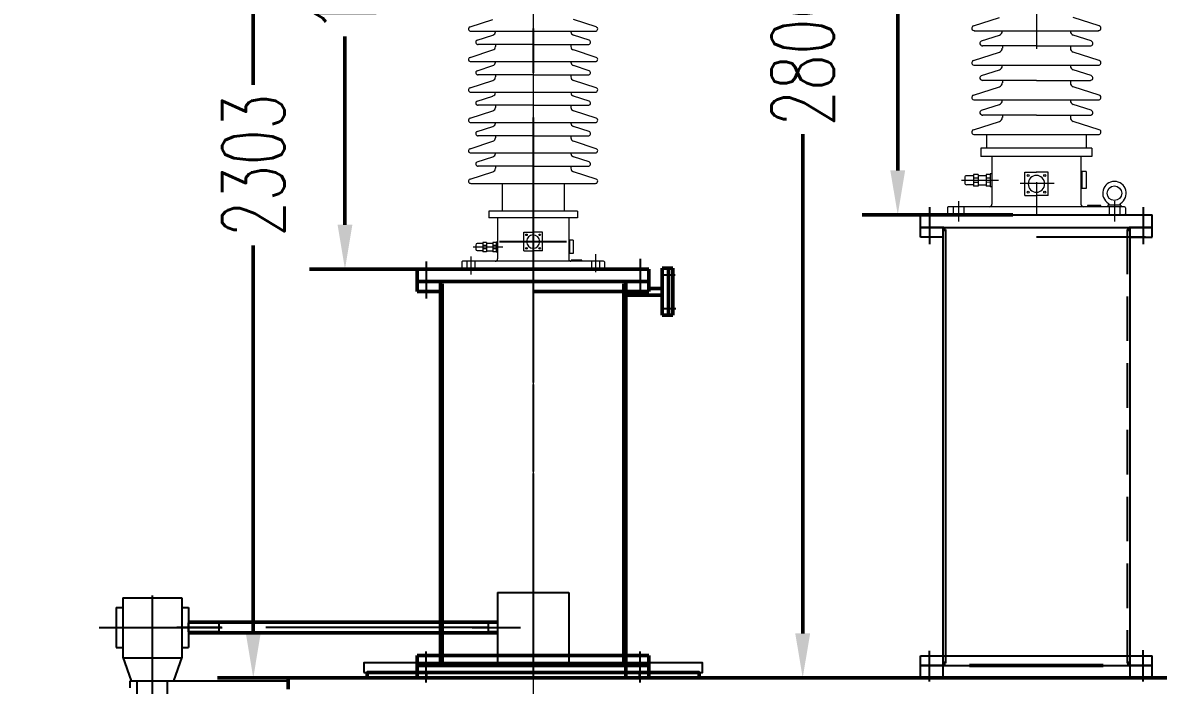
# Model space of a CAD drawing. Header units: millimetres. Extents: x -1000 to 22760, y -400 to 16400.
# Drawn here: x 343 to 2893, y 11739 to 13227 of the extents above; entities that cross this region are included whole.
import ezdxf

# ---------------------------------------------------------------- set-up
doc = ezdxf.new("R2010")
doc.units = ezdxf.units.MM
doc.header["$LTSCALE"] = 400
doc.linetypes.add('CENTER', pattern=[2, 1.25, -0.25, 0.25, -0.25])
doc.linetypes.add('DASHED2', pattern=[0.375, 0.25, -0.125])
for name, color, linetype, lineweight in [('0粗实线层', 7, 'Continuous', 50), ('2中心线层', 1, 'CENTER', 25), ('4细实线层', 2, 'Continuous', 25), ('6标注层', 3, 'Continuous', 25)]:
    doc.layers.add(name, color=color, linetype=linetype, lineweight=lineweight)
for name, color, linetype in [('1', 5, 'DASHED2'), ('2', 2, 'CENTER'), ('3中心线层', 1, 'CENTER')]:
    doc.layers.add(name, color=color, linetype=linetype)
doc.styles.add('TH_GBDIM', font='txt.shx', dxfattribs={"width": 0.67, "bigfont": 'hztxt.shx'})
doc.dimstyles.new('TH_GBDIM', dxfattribs={"dimscale": 40, "dimtxt": 3.5, "dimasz": 2.5, "dimexe": 2, "dimexo": 0, "dimgap": 1.5, "dimtad": 0, "dimtoh": 1, "dimdec": 1, "dimdsep": 46, "dimtxsty": 'TH_GBDIM', "dimcen": 2.5, "dimclrd": 3, "dimclre": 3, "dimclrt": 6, "dimadec": 0, "dimazin": 2, "dimtfac": 0.714286, "dimtdec": 1, "dimtmove": 0, "dimatfit": 3, "dimfxl": 0, "dimtzin": 0, "dimlwd": -1, "dimlwe": -1, "dimarcsym": 0})

# ---------------------------------------------------------------- blocks, each defined once
blk = doc.blocks.new('A$C06CB7AE7')
for p, q in [((0, 1048.1), (520, 1048.1)), ((0, 1020.1), (0, 1048.1)), ((520, 1020.1), (520, 1048.1)), ((0, 998.1), (0, 1020.1)), ((52, 1020.1), (0, 1020.1)), ((0, 1020.1), (52, 1020.1)), ((35, 1020.1), (505, 1020.1)), ((50, 1020.1), (50, 8.1)), ((260, 1020.1), (505, 1020.1)), ((468, 1020.1), (520, 1020.1)), ((520, 1020.1), (468, 1020.1)), ((470, 1020.1), (470, 8.1)), ((520, 998.1), (520, 1020.1)), ((50, 998.1), (0, 998.1)), ((505, 998.1), (260, 998.1)), ((470, 998.1), (520, 998.1)), ((0, 58.1), (520, 58.1)), ((0, 30.1), (0, 58.1)), ((520, 30.1), (520, 58.1)), ((52, 36.1), (0, 36.1)), ((0, 36.1), (52, 36.1)), ((0, 8.1), (0, 30.1)), ((35, 36.1), (520, 36.1)), ((468, 36.1), (520, 36.1)), ((520, 36.1), (468, 36.1)), ((520, 8.1), (520, 30.1)), ((520, 8.1), (0, 8.1)), ((50, 8.1), (50, 8.1)), ((470, 8.1), (470, 8.1))]:
    blk.add_line(p, q)
at = {"color": 5}
blk.add_line((56, 1015.1), (56, 41.1), dxfattribs=at)
at = {"layer": '0粗实线层'}
for p, q in [((56, 1015.1), (50, 1015.1)), ((464, 1015.1), (470, 1015.1)), ((56, 41.1), (50, 41.1)), ((464, 41.1), (470, 41.1))]:
    blk.add_line(p, q, dxfattribs=at)
at = {"layer": '0粗实线层', "color": 6}
blk.add_line((410, 36.1), (110, 36.1), dxfattribs=at)
at = {"layer": '1', "color": 5}
blk.add_line((464, 1015.1), (464, 41.1), dxfattribs=at)
at = {"layer": '2中心线层'}
for p, q in [((20, 1065.4), (20, 982.1)), ((500, 1065.4), (500, 982.1)), ((20, 0), (20, 68.7)), ((500, 0), (500, 70.6))]:
    blk.add_line(p, q, dxfattribs=at)
blk = doc.blocks.new('A$C6B061F25')
for p, q in [((550, 995), (564, 995)), ((550, 995), (550, 890)), ((564, 995), (564, 890)), ((574, 995), (564, 995)), ((574, 995), (574, 890)), ((0, 993), (520, 993)), ((0, 965), (0, 993)), ((520, 965), (520, 993)), ((0, 943), (0, 965)), ((56, 965), (0, 965)), ((0, 965), (413.8, 965)), ((52, 965), (52, 103)), ((260, 965), (520, 965)), ((260, 965), (520, 965)), ((468, 965), (468, 125)), ((468, 965), (468, 103)), ((520, 965), (520, 943)), ((550, 950), (520, 950)), ((56, 943), (0, 943)), ((520, 943), (260, 943)), ((550, 935), (464, 935)), ((550, 890), (564, 890)), ((574, 890), (564, 890)), ((0, 75), (0, 125)), ((0, 125), (56, 125)), ((0, 125), (520, 125)), ((520, 103), (0, 103)), ((520, 103), (0, 103)), ((52, 103), (52, 103)), ((468, 75), (468, 103)), ((520, 125), (520, 75))]:
    blk.add_line(p, q)
at = {"color": 5}
for p, q in [((56, 960), (56, 108)), ((464, 960), (464, 108))]:
    blk.add_line(p, q, dxfattribs=at)
at = {"ltscale": 10}
blk.add_line((0, 75), (520, 75), dxfattribs=at)
at = {"layer": '0粗实线层'}
for p, q in [((56, 960), (52, 960)), ((464, 960), (468, 960)), ((56, 108), (52, 108)), ((464, 108), (468, 108))]:
    blk.add_line(p, q, dxfattribs=at)
at = {"layer": '1'}
blk.add_line((464, 960), (464, 125), dxfattribs=at)
at = {"layer": '2'}
for p, q in [((546, 980), (579, 980)), ((546, 905), (580.6, 905))]:
    blk.add_line(p, q, dxfattribs=at)
at = {"layer": '2中心线层', "lineweight": 0, "ltscale": 3}
blk.add_line((260, 1238.4), (260, 0), dxfattribs=at)
at = {"layer": '2中心线层'}
for p, q in [((20, 1010.3), (20, 927)), ((500, 1016.1), (500, 939.5)), ((20, 64.9), (20, 134.1)), ((500, 64.9), (500, 134.1))]:
    blk.add_line(p, q, dxfattribs=at)
at = {"layer": '3中心线层'}
for q in [(260, 431.5), (260, 486)]:
    blk.add_line((260, 1238.4), q, dxfattribs=at)
blk = doc.blocks.new('A$C02D23720')
at = {"lineweight": 0}
for p, q in [((121.2, 1419.5), (179.7, 1438.5)), ((403.8, 1419.5), (345.2, 1438.5)), ((122.9, 1408.7), (402.1, 1408.7)), ((139.5, 1385.6), (179.7, 1398.7)), ((385.5, 1385.6), (345.2, 1398.7)), ((121.2, 1341.7), (179.7, 1360.7)), ((262.6, 1374.9), (141.2, 1374.9)), ((186.1, 1374.9), (186.1, 1369.4)), ((262.6, 1374.9), (383.8, 1374.9)), ((338.9, 1374.9), (338.9, 1369.4)), ((403.8, 1341.7), (345.2, 1360.7)), ((122.9, 1330.9), (402.1, 1330.9)), ((139.5, 1307.8), (179.7, 1320.9)), ((385.5, 1307.8), (345.2, 1320.9)), ((121.2, 1263.8), (179.7, 1282.9)), ((262.6, 1297.1), (141.2, 1297.1)), ((186.1, 1297.1), (186.1, 1291.6)), ((262.6, 1297.1), (383.8, 1297.1)), ((338.9, 1297.1), (338.9, 1291.6)), ((403.8, 1263.8), (345.2, 1282.9)), ((122.9, 1253.1), (402.1, 1253.1)), ((139.5, 1230), (179.7, 1243)), ((385.5, 1230), (345.2, 1243)), ((121.2, 1186), (179.7, 1205)), ((262.6, 1219.3), (141.2, 1219.3)), ((186.1, 1219.3), (186.1, 1213.8)), ((262.6, 1219.3), (383.8, 1219.3)), ((338.9, 1219.3), (338.9, 1213.8)), ((403.8, 1186), (345.2, 1205)), ((122.9, 1175.3), (402.1, 1175.3)), ((150.6, 1175.3), (150.6, 1145)), ((374.5, 1175.3), (374.5, 1145)), ((387, 1145), (138.1, 1145)), ((138.1, 1145), (138.1, 1126.3)), ((387, 1126.3), (138.1, 1126.3)), ((162.6, 1126.3), (162.6, 1019.3)), ((362.6, 1126.3), (362.6, 1019.3)), ((387, 1145), (387, 1126.3)), ((101.5, 1078.5), (101.5, 1067.3)), ((121.3, 1083), (106, 1083)), ((121.3, 1086), (121.3, 1059.3)), ((131.9, 1086), (121.3, 1086)), ((131.9, 1077.4), (121.3, 1077.4)), ((131.9, 1086), (131.9, 1059.3)), ((149.8, 1082.5), (131.9, 1082.5)), ((149.8, 1086), (149.8, 1059.3)), ((158.8, 1086), (149.8, 1086)), ((158.8, 1077.1), (149.8, 1077.1)), ((158.8, 1087.1), (158.8, 1058.1)), ((162.6, 1087.1), (158.8, 1087.1)), ((236.4, 1091.1), (262.8, 1091.1)), ((236.4, 1038.3), (236.4, 1091.1)), ((288.7, 1091.1), (262.3, 1091.1)), ((288.8, 1038.3), (288.7, 1091.1)), ((374.6, 1092.1), (362.6, 1092.1)), ((362.6, 1092.1), (362.6, 1054.5)), ((364.4, 1092.1), (364.4, 1054.5)), ((374.6, 1092.1), (374.6, 1054.5)), ((121.3, 1062.8), (106, 1062.8)), ((131.9, 1067.9), (121.3, 1067.9)), ((131.9, 1059.3), (121.3, 1059.3)), ((149.8, 1061.8), (131.9, 1061.8)), ((158.7, 1068.1), (149.7, 1068.3)), ((158.8, 1059.3), (149.8, 1059.3)), ((162.6, 1058.1), (158.8, 1058.1)), ((374.6, 1054.5), (362.6, 1054.5)), ((362.6, 1054.5), (362.6, 1054.5)), ((236.4, 1038.3), (262.8, 1038.3)), ((288.8, 1038.3), (262.4, 1038.3)), ((62.6, 1011), (62.6, 997)), ((262.6, 1013), (64.6, 1013)), ((262.6, 995), (64.6, 995)), ((103.7, 1013), (96.1, 1013)), ((103.5, 995), (96.1, 995)), ((460.6, 1013), (262.6, 1013)), ((460.6, 995), (262.6, 995)), ((377, 1015.8), (377, 1013)), ((407.2, 1015.8), (377, 1015.8)), ((407.2, 1013), (407.2, 1015.8)), ((462.6, 1011), (462.6, 997))]:
    blk.add_line(p, q, dxfattribs=at)
at = {"lineweight": 0, "ltscale": 2}
for p, q in [((452, 1016.7), (423.1, 1016.7)), ((423.1, 1016.7), (423.1, 1013)), ((452, 1016.7), (452, 1013))]:
    blk.add_line(p, q, dxfattribs=at)
at = {"lineweight": 0}
for centre, radius in [((244, 1083.5), 2.26), ((281.2, 1083.5), 2.26), ((244, 1045.8), 2.26), ((281.2, 1045.8), 2.26), ((437.8, 1043.7), 16.3)]:
    blk.add_circle(centre, radius, dxfattribs=at)
for centre, radius, start, end in [((122.9, 1414.2), 5.49, 108, 280), ((176.9, 1407.4), 9.15, 288, 0), ((348.1, 1407.4), 9.15, 180, 252), ((402.1, 1414.2), 5.49, 260, 72), ((141.2, 1380.4), 5.49, 108, 280), ((383.8, 1380.4), 5.49, 260, 72), ((176.9, 1369.4), 9.15, 288, 0), ((348.1, 1369.4), 9.15, 180, 252), ((122.9, 1336.4), 5.49, 108, 280), ((176.9, 1329.6), 9.15, 288, 0), ((348.1, 1329.6), 9.15, 180, 252), ((402.1, 1336.4), 5.49, 260, 72), ((141.2, 1302.6), 5.49, 108, 280), ((383.8, 1302.6), 5.49, 260, 72), ((176.9, 1291.6), 9.15, 288, 0), ((348.1, 1291.6), 9.15, 180, 252), ((122.9, 1258.6), 5.49, 108, 280), ((176.9, 1251.7), 9.15, 288, 0), ((348.1, 1251.7), 9.15, 180, 252), ((402.1, 1258.6), 5.49, 260, 72), ((141.2, 1224.7), 5.49, 108, 280), ((383.8, 1224.7), 5.49, 260, 72), ((176.9, 1213.8), 9.15, 288, 0), ((348.1, 1213.8), 9.15, 180, 252), ((122.9, 1180.8), 5.49, 108, 280), ((402.1, 1180.8), 5.49, 260, 72), ((106, 1078.5), 4.45, 90, 180), ((262.9, 1064.7), 18.8, 90.2421, 269.6798), ((262.3, 1064.7), 18.8, 270.3202, 89.7579), ((106, 1067.3), 4.45, 180, 270), ((437.8, 1043.7), 26.5, 300.7645, 239.2355), ((421.9, 1017.1), 4.45, 0, 59.2355), ((453.6, 1017.1), 4.45, 120.7645, 180), ((64.6, 1011), 2.01, 90, 180), ((64.6, 997), 2.01, 180, 270), ((156.4, 1019.3), 6.25, 270, 0), ((368.8, 1019.3), 6.25, 180, 270), ((460.6, 1011), 2.01, 0, 90), ((460.6, 997), 2.01, 270, 0)]:
    blk.add_arc(centre, radius, start, end, dxfattribs=at)
at = {"layer": '2中心线层', "lineweight": 0, "ltscale": 3}
for p, q in [((262.6, 2868.2), (262.6, 995)), ((177.2, 1072.6), (94.2, 1072.6)), ((302.5, 1065.5), (226.2, 1065.5)), ((87.6, 1025.9), (87.6, 980.1)), ((437.6, 1025.9), (437.6, 980.1)), ((75.6, 1013), (75.6, 995)), ((99.6, 1013), (99.6, 995)), ((425.6, 1013), (425.6, 995)), ((449.6, 1013), (449.6, 995))]:
    blk.add_line(p, q, dxfattribs=at)
blk = doc.blocks.new('A$C56ED6EDD')
at = {"lineweight": 0}
for p, q in [((68.1, 1537), (119.5, 1553.7)), ((351.5, 1537), (300.1, 1553.7)), ((69.6, 1527.6), (350, 1527.6)), ((84.2, 1507.3), (119.5, 1518.8)), ((335.4, 1507.3), (300.1, 1518.8)), ((68.1, 1468.7), (119.5, 1485.4)), ((209.8, 1497.9), (85.7, 1497.9)), ((125.1, 1497.9), (125.1, 1493)), ((209.8, 1497.9), (334, 1497.9)), ((294.6, 1497.9), (294.6, 1493)), ((351.5, 1468.7), (300.1, 1485.4)), ((69.6, 1459.3), (350, 1459.3)), ((84.2, 1438.9), (119.5, 1450.4)), ((209.8, 1429.5), (85.7, 1429.5)), ((125.1, 1429.5), (125.1, 1424.7)), ((209.8, 1429.5), (334, 1429.5)), ((294.6, 1429.5), (294.6, 1424.7)), ((335.4, 1438.9), (300.1, 1450.4)), ((68.1, 1400.3), (119.5, 1417)), ((351.5, 1400.3), (300.1, 1417)), ((69.6, 1390.9), (350, 1390.9)), ((84.2, 1370.6), (119.5, 1382)), ((335.4, 1370.6), (300.1, 1382)), ((209.8, 1361.1), (85.7, 1361.1)), ((125.1, 1361.1), (125.1, 1356.3)), ((209.8, 1361.1), (334, 1361.1)), ((294.6, 1361.1), (294.6, 1356.3)), ((68.1, 1332), (119.5, 1348.7)), ((351.5, 1332), (300.1, 1348.7)), ((69.6, 1322.5), (350, 1322.5)), ((84.2, 1302.2), (119.5, 1313.7)), ((335.4, 1302.2), (300.1, 1313.7)), ((68.1, 1263.6), (119.5, 1280.3)), ((209.8, 1292.8), (85.7, 1292.8)), ((125.1, 1292.8), (125.1, 1288)), ((209.8, 1292.8), (334, 1292.8)), ((294.6, 1292.8), (294.6, 1288)), ((351.5, 1263.6), (300.1, 1280.3)), ((69.6, 1254.2), (350, 1254.2)), ((84.2, 1233.8), (119.5, 1245.3)), ((209.8, 1224.4), (85.7, 1224.4)), ((125.1, 1224.4), (125.1, 1219.6)), ((209.8, 1224.4), (334, 1224.4)), ((294.6, 1224.4), (294.6, 1219.6)), ((335.4, 1233.8), (300.1, 1245.3)), ((68.1, 1195.2), (119.5, 1211.9)), ((351.5, 1195.2), (300.1, 1211.9)), ((69.6, 1185.8), (350, 1185.8)), ((140.3, 1185.8), (140.3, 1123)), ((279.4, 1185.8), (279.4, 1123)), ((110.3, 1123), (110.3, 1108)), ((309.4, 1123), (110.3, 1123)), ((309.4, 1123), (309.4, 1108)), ((309.4, 1108), (110.3, 1108)), ((129.9, 1108), (129.9, 1016)), ((289.8, 1108), (289.8, 1016)), ((188.9, 1034), (188.9, 1076.2)), ((188.9, 1076.2), (210, 1076.2)), ((230.7, 1076.2), (209.6, 1076.2)), ((230.8, 1034), (230.7, 1076.2)), ((81, 1047.2), (81, 1038.2)), ((96.8, 1050.7), (84.5, 1050.7)), ((105.2, 1053.2), (96.8, 1053.2)), ((96.8, 1053.2), (96.8, 1031.8)), ((105.2, 1046.3), (96.8, 1046.3)), ((105.2, 1053.2), (105.2, 1031.8)), ((119.6, 1050.4), (105.2, 1050.4)), ((126.8, 1053.2), (119.6, 1053.2)), ((119.6, 1053.2), (119.6, 1031.8)), ((126.8, 1046), (119.6, 1046)), ((129.9, 1054), (126.8, 1054)), ((126.8, 1054), (126.8, 1030.9)), ((289.8, 1058), (289.8, 1028)), ((299.5, 1058), (289.8, 1058)), ((291.2, 1058), (291.2, 1028)), ((299.5, 1058), (299.5, 1028)), ((96.8, 1034.6), (84.5, 1034.6)), ((105.2, 1038.7), (96.8, 1038.7)), ((105.2, 1031.8), (96.8, 1031.8)), ((119.6, 1033.8), (105.2, 1033.8)), ((126.7, 1038.8), (119.5, 1039)), ((126.8, 1031.8), (119.6, 1031.8)), ((129.9, 1030.9), (126.8, 1030.9)), ((188.9, 1034), (210, 1034)), ((230.8, 1034), (209.6, 1034)), ((289.8, 1028), (289.8, 1028)), ((299.5, 1028), (289.8, 1028)), ((49.8, 1009.4), (49.8, 994.6)), ((209.8, 1011), (51.4, 1011)), ((82.7, 1011), (76.7, 1011)), ((368.1, 1011), (209.8, 1011)), ((319.2, 1013.2), (295, 1013.2)), ((295, 1013.2), (295, 1011)), ((319.2, 1011), (319.2, 1013.2)), ((369.7, 1009.4), (369.7, 994.6)), ((209.8, 993), (71.4, 993)), ((82.5, 993), (76.7, 993))]:
    blk.add_line(p, q, dxfattribs=at)
for centre in [(194.9, 1070.2), (224.7, 1070.2), (194.9, 1040), (224.7, 1040)]:
    blk.add_circle(centre, 1.81, dxfattribs=at)
for centre, radius, start, end in [((69.6, 1532.4), 4.83, 108, 280), ((350, 1532.4), 4.83, 260, 72), ((85.7, 1502.7), 4.83, 108, 280), ((117, 1526.4), 8.04, 288, 0), ((302.6, 1526.4), 8.04, 180, 252), ((334, 1502.7), 4.83, 260, 72), ((117, 1493), 8.04, 288, 0), ((302.6, 1493), 8.04, 180, 252), ((69.6, 1464.1), 4.83, 108, 280), ((117, 1458), 8.04, 288, 0), ((302.6, 1458), 8.04, 180, 252), ((350, 1464.1), 4.83, 260, 72), ((85.7, 1434.3), 4.83, 108, 280), ((334, 1434.3), 4.83, 260, 72), ((117, 1424.7), 8.04, 288, 0), ((302.6, 1424.7), 8.04, 180, 252), ((69.6, 1395.7), 4.83, 108, 280), ((117, 1389.7), 8.04, 288, 0), ((302.6, 1389.7), 8.04, 180, 252), ((350, 1395.7), 4.83, 260, 72), ((85.7, 1366), 4.83, 108, 280), ((117, 1356.3), 8.04, 288, 0), ((302.6, 1356.3), 8.04, 180, 252), ((334, 1366), 4.83, 260, 72), ((69.6, 1327.4), 4.83, 108, 280), ((350, 1327.4), 4.83, 260, 72), ((85.7, 1297.6), 4.83, 108, 280), ((117, 1321.3), 8.04, 288, 0), ((302.6, 1321.3), 8.04, 180, 252), ((334, 1297.6), 4.83, 260, 72), ((117, 1288), 8.04, 288, 0), ((302.6, 1288), 8.04, 180, 252), ((69.6, 1259), 4.83, 108, 280), ((117, 1253), 8.04, 288, 0), ((302.6, 1253), 8.04, 180, 252), ((350, 1259), 4.83, 260, 72), ((85.7, 1229.3), 4.83, 108, 280), ((334, 1229.3), 4.83, 260, 72), ((117, 1219.6), 8.04, 288, 0), ((302.6, 1219.6), 8.04, 180, 252), ((69.6, 1190.6), 4.83, 108, 280), ((350, 1190.6), 4.83, 260, 72), ((84.5, 1047.2), 3.56, 90, 180), ((210.1, 1055.1), 15.1, 90.2421, 269.6798), ((209.6, 1055.1), 15.1, 270.3202, 89.7579), ((84.5, 1038.2), 3.56, 180, 270), ((51.4, 1009.4), 1.61, 90, 180), ((51.4, 994.6), 1.61, 180, 270), ((124.9, 1016), 5, 270, 0), ((294.8, 1016), 5, 180, 270), ((368.1, 1009.4), 1.61, 0, 90), ((368.1, 994.6), 1.61, 270, 0)]:
    blk.add_arc(centre, radius, start, end, dxfattribs=at)
at = {"layer": '2中心线层', "lineweight": 0, "ltscale": 3}
for p, q in [((209.8, 2173.5), (209.8, 0)), ((69.8, 1021.3), (69.8, 981.1)), ((141.5, 1042.5), (75.1, 1042.5)), ((349.8, 1026.6), (349.8, 986.3)), ((60.8, 1011), (60.8, 993)), ((78.8, 1011), (78.8, 993)), ((340.7, 1011), (340.7, 993)), ((358.7, 1011), (358.7, 993))]:
    blk.add_line(p, q, dxfattribs=at)
at = {"layer": '2中心线层'}
for p, q in [((209.8, 2133.8), (209.8, 149.1)), ((134.5, 1055.1), (284.6, 1055.1))]:
    blk.add_line(p, q, dxfattribs=at)
at = {"layer": '3中心线层'}
for q in [(209.8, 456.5), (209.8, 486)]:
    blk.add_line((209.8, 1238.4), q, dxfattribs=at)
blk = doc.blocks.new('A$C75FE2F2D')
for p, q in [((-311.5, 695.1), (-178.5, 695.1)), ((-311.5, 695.1), (-311.5, 673.6)), ((-178.5, 695.1), (-178.5, 673.6)), ((-326, 673.6), (-326, 583.6)), ((-326, 673.6), (-311.5, 673.6)), ((-311.5, 673.6), (-311.5, 562.1)), ((-178.5, 673.6), (-178.5, 562.1)), ((-178.5, 673.6), (-164, 673.6)), ((-164, 673.6), (-164, 583.6)), ((-95, 638.6), (-164, 638.6)), ((-164, 618.6), (-164, 638.6)), ((-95, 618.6), (-95, 638.6)), ((-95, 618.6), (-164, 618.6)), ((-326, 583.6), (-311.5, 583.6)), ((-311.5, 562.1), (-292.5, 508.6)), ((-178.5, 562.1), (-197.5, 508.6)), ((-178.5, 583.6), (-164, 583.6)), ((-311.5, 560.6), (-178.5, 560.6)), ((-279, 460.1), (-279, 508.6)), ((-211, 460.1), (-211, 508.6))]:
    blk.add_line(p, q)
at = {"color": 0}
blk.add_line((-292.5, 508.6), (-197.5, 508.6), dxfattribs=at)
at = {"layer": '2中心线层', "color": 1}
blk.add_line((-245, 700.3), (-245, -967.5), dxfattribs=at)
at = {"layer": '2中心线层'}
blk.add_line((-364.5, 628.6), (-87.8, 628.6), dxfattribs=at)
at = {"layer": '6标注层', "color": 0}
for p, q in [((-295, 508.6), (60, 508.6)), ((-295, 492.6), (-295, 508.6))]:
    blk.add_line(p, q, dxfattribs=at)
blk = doc.blocks.new('*D196')
at = {"layer": '0粗实线层', "color": 3}
for p, q in [((1440.4, 14058.6), (986.6, 14058.6)), ((1066.6, 13958.6), (1066.6, 13535.9)), ((1066.6, 12773.6), (1066.6, 13196.3)), ((1298.6, 12673.6), (986.6, 12673.6))]:
    blk.add_line(p, q, dxfattribs=at)
for points in [[(1050, 13958.6), (1083.3, 13958.6), (1066.6, 14058.6)], [(1050, 12773.6), (1083.3, 12773.6), (1066.6, 12673.6)]]:
    blk.add_solid(points, dxfattribs=at)
at = {"layer": 'Defpoints', "color": 0}
for p in [(1440.4, 14058.6), (1066.6, 12673.6), (1298.6, 12673.6)]:
    blk.add_point(p, dxfattribs=at)
at = {"layer": '0粗实线层', "color": 6, "insert": (1066.6, 13366.1), "char_height": 140, "attachment_point": 5, "rotation": 90, "style": 'TH_GBDIM'}
blk.add_mtext('1385', dxfattribs=at)
blk = doc.blocks.new('*D197')
at = {"layer": '0粗实线层', "color": 3}
for p, q in [((1440.4, 14058.6), (780.7, 14058.6)), ((860.7, 13958.6), (860.7, 13087.5)), ((860.7, 11855.6), (860.7, 12726.7)), ((1316.2, 11755.6), (780.7, 11755.6))]:
    blk.add_line(p, q, dxfattribs=at)
for points in [[(844, 13958.6), (877.3, 13958.6), (860.7, 14058.6)], [(844, 11855.6), (877.3, 11855.6), (860.7, 11755.6)]]:
    blk.add_solid(points, dxfattribs=at)
at = {"layer": 'Defpoints', "color": 0}
for p in [(1440.4, 14058.6), (860.7, 11755.6), (1316.2, 11755.6)]:
    blk.add_point(p, dxfattribs=at)
at = {"layer": '0粗实线层', "color": 6, "insert": (860.7, 12907.1), "char_height": 140, "attachment_point": 5, "rotation": 90, "style": 'TH_GBDIM'}
blk.add_mtext('2303', dxfattribs=at)
blk = doc.blocks.new('*D198')
at = {"layer": '0粗实线层', "color": 3}
for p, q in [((2566.4, 14555.6), (2227.7, 14555.6)), ((2307.7, 14455.6), (2307.7, 13843.5)), ((2307.7, 12895.6), (2307.7, 13507.7)), ((2566.4, 12795.6), (2227.7, 12795.6))]:
    blk.add_line(p, q, dxfattribs=at)
for points in [[(2291, 14455.6), (2324.4, 14455.6), (2307.7, 14555.6)], [(2291, 12895.6), (2324.4, 12895.6), (2307.7, 12795.6)]]:
    blk.add_solid(points, dxfattribs=at)
at = {"layer": 'Defpoints', "color": 0}
for p in [(2566.4, 14555.6), (2307.7, 12795.6), (2566.4, 12795.6)]:
    blk.add_point(p, dxfattribs=at)
at = {"layer": '0粗实线层', "color": 6, "insert": (2307.7, 13675.6), "char_height": 140, "attachment_point": 5, "rotation": 90, "style": 'TH_GBDIM'}
blk.add_mtext('1760', dxfattribs=at)
blk = doc.blocks.new('*D199')
at = {"layer": '0粗实线层', "color": 3}
for p, q in [((2566.4, 14555.6), (2014.3, 14555.6)), ((2094.3, 14455.6), (2094.3, 13334.1)), ((2094.3, 11855.6), (2094.3, 12977.2)), ((2513, 11755.6), (2014.3, 11755.6))]:
    blk.add_line(p, q, dxfattribs=at)
for points in [[(2077.6, 14455.6), (2111, 14455.6), (2094.3, 14555.6)], [(2077.6, 11855.6), (2111, 11855.6), (2094.3, 11755.6)]]:
    blk.add_solid(points, dxfattribs=at)
at = {"layer": 'Defpoints', "color": 0}
for p in [(2566.4, 14555.6), (2094.3, 11755.6), (2513, 11755.6)]:
    blk.add_point(p, dxfattribs=at)
at = {"layer": '0粗实线层', "color": 6, "insert": (2094.3, 13155.6), "char_height": 140, "attachment_point": 5, "rotation": 90, "style": 'TH_GBDIM'}
blk.add_mtext('2800', dxfattribs=at)
blk = doc.blocks.new('*D212')
at = {"layer": '0粗实线层', "color": 3}
for p, q in [((7808, 13841.6), (7808, 7342.3)), ((20557.9, 12055.6), (21920.6, 12055.6)), ((21840.6, 11955.6), (21840.6, 10522.6)), ((21840.6, 8740.7), (21840.6, 10173.6)), ((343, 8644.3), (343, 7342.3)), ((19489.9, 8640.7), (21920.6, 8640.7)), ((443, 7422.3), (3812.1, 7422.3)), ((7708, 7422.3), (4179.9, 7422.3))]:
    blk.add_line(p, q, dxfattribs=at)
for points in [[(21823.9, 11955.6), (21857.2, 11955.6), (21840.6, 12055.6)], [(21823.9, 8740.7), (21857.2, 8740.7), (21840.6, 8640.7)], [(443, 7439), (443, 7405.6), (343, 7422.3)], [(7708, 7439), (7708, 7405.6), (7808, 7422.3)]]:
    blk.add_solid(points, dxfattribs=at)
at = {"layer": 'Defpoints', "color": 0}
for p in [(7808, 13841.6), (20557.9, 12055.6), (343, 8644.3), (19489.9, 8640.7), (21840.6, 8640.7), (7808, 7422.3)]:
    blk.add_point(p, dxfattribs=at)
at = {"layer": '0粗实线层', "color": 6, "insert": (21840.6, 10348.1), "char_height": 140, "attachment_point": 5, "rotation": 90, "style": 'TH_GBDIM'}
blk.add_mtext('3415', dxfattribs=at)
at = {"layer": '0粗实线层', "color": 6, "insert": (3996, 7422.3), "char_height": 140, "attachment_point": 5, "style": 'TH_GBDIM'}
blk.add_mtext('7465', dxfattribs=at)

msp = doc.modelspace()

# ---------------------------------------------------------------- linework, layer by layer
at = {"layer": '0粗实线层'}
for p, q in [((1409.076, 11881.128), (715.034, 11881.128)), ((1409.076, 11857.128), (715.034, 11857.128)), ((939.031, 11755.628), (6349.044, 11755.628)), ((939.031, 11730.658), (939.031, 11755.628))]:
    msp.add_line(p, q, dxfattribs=at)
msp.add_lwpolyline([(1116.544, 11755.628), (1861.544, 11755.628), (1861.544, 11767.628), (1116.544, 11767.628)], close=True, dxfattribs=at)
at = {"layer": '2中心线层'}
for p, q in [((1489.044, 11974.128), (1489.044, 11755.628)), ((1389.076, 11869.128), (682.523, 11869.128)), ((1351.904, 11869.128), (1460.708, 11869.128))]:
    msp.add_line(p, q, dxfattribs=at)
at = {"layer": '4细实线层'}
for p, q in [((1409.076, 11947.628), (1409.076, 11789.628)), ((1409.076, 11947.628), (1569.012, 11947.628)), ((1569.012, 11947.628), (1569.012, 11789.628)), ((1409.076, 11879.128), (1389.076, 11879.128)), ((1389.076, 11859.128), (1389.076, 11879.128)), ((1409.076, 11859.128), (1389.076, 11859.128)), ((1250.044, 11755.628), (1250.044, 11767.628)), ((1728.044, 11755.628), (1728.044, 11767.628))]:
    msp.add_line(p, q, dxfattribs=at)
msp.add_lwpolyline([(1109.044, 11767.628), (1869.044, 11767.628), (1869.044, 11789.628), (1109.044, 11789.628)], close=True, dxfattribs=at)

# ---------------------------------------------------------------- block references
for name, p in [('A$C06CB7AE7', (2359.044, 11747.502)), ('A$C75FE2F2D', (879.034, 11240.487))]:
    msp.add_blockref(name, p)
at = {"layer": '0粗实线层', "color": 4}
for name, p in [('A$C02D23720', (2356.465, 11800.628)), ('A$C56ED6EDD', (1279.228, 11680.643))]:
    msp.add_blockref(name, p, dxfattribs=at)
at = {"layer": '0粗实线层'}
msp.add_blockref('A$C6B061F25', (1229.044, 11680.643), dxfattribs=at)

# ---------------------------------------------------------------- dimensions: what is measured, and where the dimension line sits
for base, p1, p2, picture, middle in [((2094.296, 11755.628), (2566.442, 14555.628), (2513.033, 11755.628), '*D199', (2094.296, 13155.628)), ((2307.711, 12795.628), (2566.442, 14555.628), (2566.442, 12795.628), '*D198', (2307.711, 13675.628)), ((860.664, 11755.628), (1440.387, 14058.628), (1316.201, 11755.628), '*D197', (860.664, 12907.128)), ((1066.619, 12673.628), (1440.387, 14058.628), (1298.598, 12673.628), '*D196', (1066.619, 13366.128))]:
    dim = msp.add_linear_dim(base=base, p1=p1, p2=p2, angle=90, dimstyle='TH_GBDIM', dxfattribs=at)
    dim.commit()
    dim.dimension.update_dxf_attribs({"geometry": picture, "text_midpoint": middle})
dim = msp.add_linear_dim(base=(7808.013, 7422.288), p1=(343.044, 8644.308), p2=(7808.013, 13841.626), dimstyle='TH_GBDIM', dxfattribs=at)
dim.commit()
dim.dimension.update_dxf_attribs({"geometry": '*D212', "text_midpoint": (3996.021, 7422.288), "dimtype": 160})
dim = msp.add_linear_dim(base=(21840.562, 8640.662), p1=(20557.94, 12055.587), p2=(19489.938, 8640.662), angle=90, dimstyle='TH_GBDIM', override={"dimdec": 0}, dxfattribs=at)
dim.commit()
dim.dimension.update_dxf_attribs({"geometry": '*D212', "text_midpoint": (21840.562, 10348.125), "dimtype": 160})

doc.saveas('drawing.dxf')
